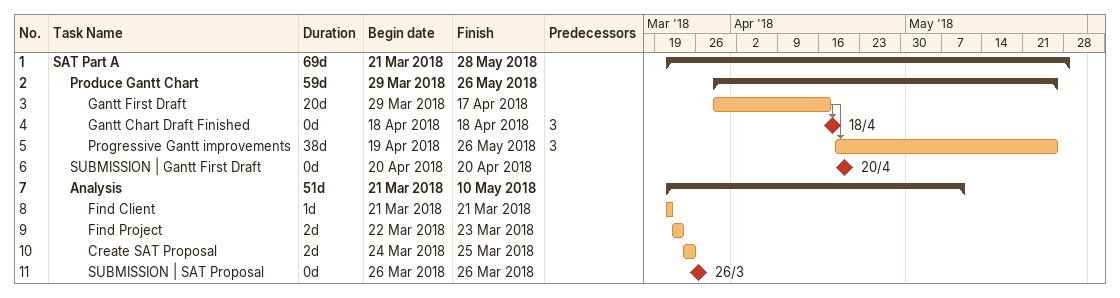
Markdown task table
| ID | Level | Task | Duration | Start | Finish | Predecessors |
|---|---|---|---|---|---|---|
| 1 | 1 | **SAT Part A** | 69d | 2018-03-21 | 2018-05-28 |  |
| 2 | 2 | **Produce Gantt Chart** | 59d | 2018-03-29 | 2018-05-26 |  |
| 3 | 3 | Gantt First Draft | 20d | 2018-03-29 | 2018-04-17 |  |
| 4 | 3 | Gantt Chart Draft Finished | 0d | 2018-04-18 | 2018-04-18 | 3 |
| 5 | 3 | Progressive Gantt improvements | 38d | 2018-04-19 | 2018-05-26 | 3 |
| 6 | 2 | SUBMISSION \| Gantt First Draft | 0d | 2018-04-20 | 2018-04-20 |  |
| 7 | 2 | **Analysis** | 51d | 2018-03-21 | 2018-05-10 |  |
| 8 | 3 | Find Client | 1d | 2018-03-21 | 2018-03-21 |  |
| 9 | 3 | Find Project | 2d | 2018-03-22 | 2018-03-23 |  |
| 10 | 3 | Create SAT Proposal | 2d | 2018-03-24 | 2018-03-25 |  |
| 11 | 3 | SUBMISSION \| SAT Proposal | 0d | 2018-03-26 | 2018-03-26 |  |
